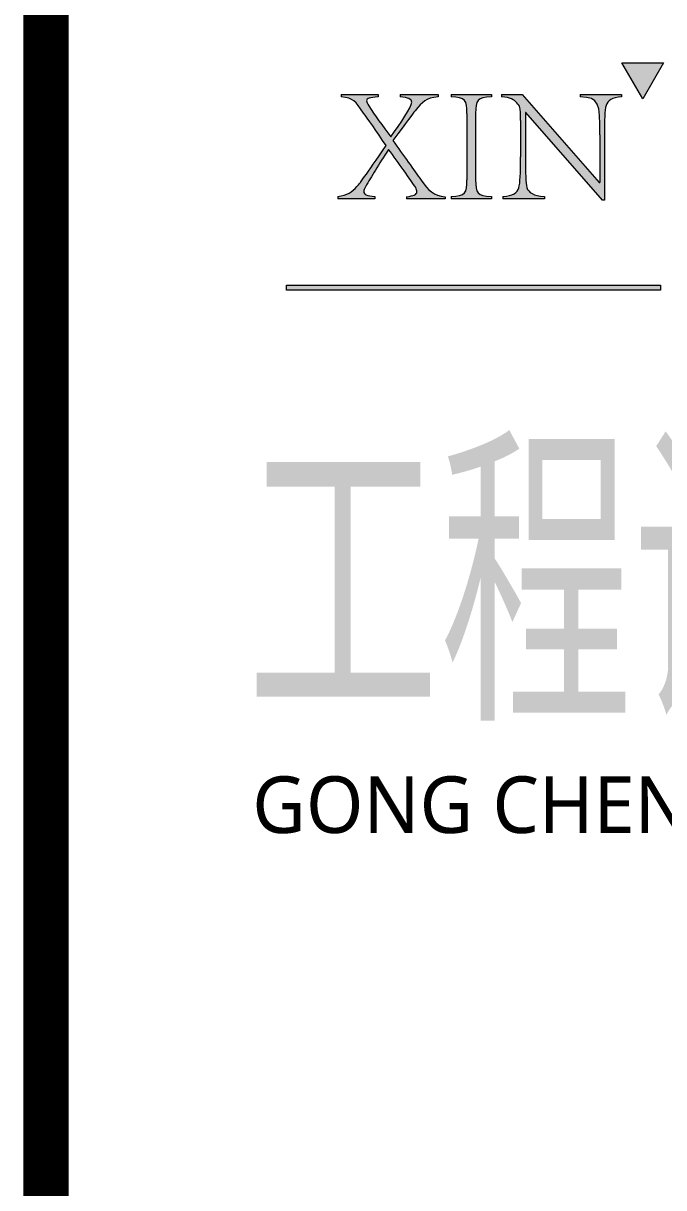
# Model space of a CAD drawing. Header units: inches. Extents: x -3272461 to -2504170, y 403793 to 1071042.
# Drawn here: x -2657881 to -2655844, y 834282 to 837985 of the extents above; entities that cross this region are included whole.
import ezdxf

# ---------------------------------------------------------------- set-up
doc = ezdxf.new("R2010")
doc.units = ezdxf.units.IN
doc.header["$LTSCALE"] = 1000
doc.header["$MEASUREMENT"] = 0
doc.layers.get('0').update_dxf_attribs({"lineweight": 18})
doc.layers.add('0-TK', color=4, linetype='Continuous', lineweight=18)
doc.layers.add('图层 1', color=7, linetype='Continuous', lineweight=18)
doc.styles.add('-黑体', font='', dxfattribs={"width": 0.7})
doc.styles.get('-黑体').set_extended_font_data('微软雅黑')

msp = doc.modelspace()

# ---------------------------------------------------------------- hatches: boundary and pattern name
for points in [[(-2655844.8, 837859.7), (-2655911.1, 837744.6), (-2655977.5, 837859.7)], [(-2657043.1, 837152.3), (-2655854.5, 837152.3), (-2655854.5, 837136.3), (-2657043.1, 837136.3)]]:
    msp.add_hatch(color=256).paths.add_polyline_path(points, flags=0)
h = msp.add_hatch(color=256)
edge = h.paths.add_edge_path(flags=0)
edge.add_spline(control_points=[(-2656355.3, 837426.7), (-2656355.3, 837426.7), (-2656355.3, 837434.1), (-2656355.3, 837434.1)], knot_values=[0, 0, 0, 0, 7.441406, 7.441406, 7.441406, 7.441406], weights=[1, 1, 1, 1], degree=3, periodic=0)
edge.add_spline(control_points=[(-2656355.3, 837434.1), (-2656324, 837436.2), (-2656309.1, 837446.9), (-2656304.9, 837461.7)], knot_values=[0, 0, 0, 0, 61.348864, 61.348864, 61.348864, 61.348864], weights=[1, 1, 1, 1], degree=3, periodic=0)
edge.add_spline(control_points=[(-2656304.9, 837461.7), (-2656300.7, 837477.7), (-2656299.1, 837506.9), (-2656299.1, 837560.5)], knot_values=[0, 0, 0, 0, 99.116821, 99.116821, 99.116821, 99.116821], weights=[1, 1, 1, 1], degree=3, periodic=0)
edge.add_spline(control_points=[(-2656299.1, 837560.5), (-2656299.1, 837560.5), (-2656299.1, 837675.7), (-2656299.1, 837675.7)], knot_values=[0, 0, 0, 0, 115.212606, 115.212606, 115.212606, 115.212606], weights=[1, 1, 1, 1], degree=3, periodic=0)
edge.add_spline(control_points=[(-2656299.1, 837675.7), (-2656299.1, 837722.9), (-2656301.7, 837720.3), (-2656311.3, 837732)], knot_values=[0, 0, 0, 0, 59.527943, 59.527943, 59.527943, 59.527943], weights=[1, 1, 1, 1], degree=3, periodic=0)
edge.add_spline(control_points=[(-2656311.3, 837732), (-2656320.3, 837742.6), (-2656331.4, 837748.4), (-2656359.6, 837751.6)], knot_values=[0, 0, 0, 0, 53.556612, 53.556612, 53.556612, 53.556612], weights=[1, 1, 1, 1], degree=3, periodic=0)
edge.add_spline(control_points=[(-2656359.6, 837751.6), (-2656359.6, 837751.6), (-2656359.6, 837759), (-2656359.6, 837759)], knot_values=[0, 0, 0, 0, 7.441406, 7.441406, 7.441406, 7.441406], weights=[1, 1, 1, 1], degree=3, periodic=0)
edge.add_spline(control_points=[(-2656359.6, 837759), (-2656359.6, 837759), (-2656294.3, 837759), (-2656294.3, 837759)], knot_values=[0, 0, 0, 0, 65.293172, 65.293172, 65.293172, 65.293172], weights=[1, 1, 1, 1], degree=3, periodic=0)
edge.add_spline(control_points=[(-2656294.3, 837759), (-2656294.3, 837759), (-2656049, 837478.7), (-2656049, 837478.7)], knot_values=[0, 0, 0, 0, 372.463837, 372.463837, 372.463837, 372.463837], weights=[1, 1, 1, 1], degree=3, periodic=0)
edge.add_spline(control_points=[(-2656049, 837478.7), (-2656049, 837478.7), (-2656047.4, 837478.7), (-2656047.4, 837478.7)], knot_values=[0, 0, 0, 0, 1.601969, 1.601969, 1.601969, 1.601969], weights=[1, 1, 1, 1], degree=3, periodic=0)
edge.add_spline(control_points=[(-2656047.4, 837478.7), (-2656047.4, 837478.7), (-2656047.4, 837630), (-2656047.4, 837630)], knot_values=[0, 0, 0, 0, 151.308594, 151.308594, 151.308594, 151.308594], weights=[1, 1, 1, 1], degree=3, periodic=0)
edge.add_spline(control_points=[(-2656047.4, 837630), (-2656047.4, 837733.5), (-2656047.9, 837747.4), (-2656110.1, 837751.6)], knot_values=[0, 0, 0, 0, 161.678425, 161.678425, 161.678425, 161.678425], weights=[1, 1, 1, 1], degree=3, periodic=0)
edge.add_spline(control_points=[(-2656110.1, 837751.6), (-2656110.1, 837751.6), (-2656110.1, 837759), (-2656110.1, 837759)], knot_values=[0, 0, 0, 0, 7.441406, 7.441406, 7.441406, 7.441406], weights=[1, 1, 1, 1], degree=3, periodic=0)
edge.add_spline(control_points=[(-2656110.1, 837759), (-2656110.1, 837759), (-2655978.4, 837759), (-2655978.4, 837759)], knot_values=[0, 0, 0, 0, 131.645711, 131.645711, 131.645711, 131.645711], weights=[1, 1, 1, 1], degree=3, periodic=0)
edge.add_spline(control_points=[(-2655978.4, 837759), (-2655978.4, 837759), (-2655978.4, 837751.6), (-2655978.4, 837751.6)], knot_values=[0, 0, 0, 0, 7.441406, 7.441406, 7.441406, 7.441406], weights=[1, 1, 1, 1], degree=3, periodic=0)
edge.add_spline(control_points=[(-2655978.4, 837751.6), (-2656009.2, 837748.9), (-2656022.5, 837738.9), (-2656027.2, 837723.5)], knot_values=[0, 0, 0, 0, 60.154633, 60.154633, 60.154633, 60.154633], weights=[1, 1, 1, 1], degree=3, periodic=0)
edge.add_spline(control_points=[(-2656027.2, 837723.5), (-2656032, 837707), (-2656032.6, 837679.9), (-2656032.6, 837630)], knot_values=[0, 0, 0, 0, 93.804687, 93.804687, 93.804687, 93.804687], weights=[1, 1, 1, 1], degree=3, periodic=0)
edge.add_spline(control_points=[(-2656032.6, 837630), (-2656032.6, 837630), (-2656032.6, 837423), (-2656032.6, 837423)], knot_values=[0, 0, 0, 0, 207.067464, 207.067464, 207.067464, 207.067464], weights=[1, 1, 1, 1], degree=3, periodic=0)
edge.add_spline(control_points=[(-2656032.6, 837423), (-2656032.6, 837423), (-2656038.4, 837423), (-2656038.4, 837423)], knot_values=[0, 0, 0, 0, 5.839437, 5.839437, 5.839437, 5.839437], weights=[1, 1, 1, 1], degree=3, periodic=0)
edge.add_spline(control_points=[(-2656038.4, 837423), (-2656038.4, 837423), (-2656283.1, 837701.7), (-2656283.1, 837701.7)], knot_values=[0, 0, 0, 0, 370.937923, 370.937923, 370.937923, 370.937923], weights=[1, 1, 1, 1], degree=3, periodic=0)
edge.add_spline(control_points=[(-2656283.1, 837701.7), (-2656283.1, 837701.7), (-2656284.2, 837701.7), (-2656284.2, 837701.7)], knot_values=[0, 0, 0, 0, 1.059367, 1.059367, 1.059367, 1.059367], weights=[1, 1, 1, 1], degree=3, periodic=0)
edge.add_spline(control_points=[(-2656284.2, 837701.7), (-2656284.2, 837701.7), (-2656284.2, 837560.5), (-2656284.2, 837560.5)], knot_values=[0, 0, 0, 0, 141.231689, 141.231689, 141.231689, 141.231689], weights=[1, 1, 1, 1], degree=3, periodic=0)
edge.add_spline(control_points=[(-2656284.2, 837560.5), (-2656283.7, 837506.9), (-2656283.1, 837477.7), (-2656279.4, 837462.8)], knot_values=[0, 0, 0, 0, 97.919192, 97.919192, 97.919192, 97.919192], weights=[1, 1, 1, 1], degree=3, periodic=0)
edge.add_spline(control_points=[(-2656279.4, 837462.8), (-2656274.6, 837446.3), (-2656258.7, 837436.8), (-2656223.2, 837434.1)], knot_values=[0, 0, 0, 0, 67.378468, 67.378468, 67.378468, 67.378468], weights=[1, 1, 1, 1], degree=3, periodic=0)
edge.add_spline(control_points=[(-2656223.2, 837434.1), (-2656223.2, 837434.1), (-2656223.2, 837426.7), (-2656223.2, 837426.7)], knot_values=[0, 0, 0, 0, 7.441406, 7.441406, 7.441406, 7.441406], weights=[1, 1, 1, 1], degree=3, periodic=0)
edge.add_spline(control_points=[(-2656223.2, 837426.7), (-2656223.2, 837426.7), (-2656355.3, 837426.7), (-2656355.3, 837426.7)], knot_values=[0, 0, 0, 0, 132.188314, 132.188314, 132.188314, 132.188314], weights=[1, 1, 1, 1], degree=3, periodic=0)
edge = h.paths.add_edge_path(flags=0)
edge.add_spline(control_points=[(-2656520.4, 837426.7), (-2656520.4, 837426.7), (-2656520.4, 837434.1), (-2656520.4, 837434.1)], knot_values=[0, 0, 0, 0, 7.441406, 7.441406, 7.441406, 7.441406], weights=[1, 1, 1, 1], degree=3, periodic=0)
edge.add_spline(control_points=[(-2656520.4, 837434.1), (-2656474.2, 837436.2), (-2656470, 837445.3), (-2656470, 837487.2)], knot_values=[0, 0, 0, 0, 88.239798, 88.239798, 88.239798, 88.239798], weights=[1, 1, 1, 1], degree=3, periodic=0)
edge.add_spline(control_points=[(-2656470, 837487.2), (-2656470, 837487.2), (-2656470, 837698.5), (-2656470, 837698.5)], knot_values=[0, 0, 0, 0, 211.279093, 211.279093, 211.279093, 211.279093], weights=[1, 1, 1, 1], degree=3, periodic=0)
edge.add_spline(control_points=[(-2656470, 837698.5), (-2656470, 837739.9), (-2656474.2, 837748.9), (-2656520.4, 837751.6)], knot_values=[0, 0, 0, 0, 87.923984, 87.923984, 87.923984, 87.923984], weights=[1, 1, 1, 1], degree=3, periodic=0)
edge.add_spline(control_points=[(-2656520.4, 837751.6), (-2656520.4, 837751.6), (-2656520.4, 837759), (-2656520.4, 837759)], knot_values=[0, 0, 0, 0, 7.441406, 7.441406, 7.441406, 7.441406], weights=[1, 1, 1, 1], degree=3, periodic=0)
edge.add_spline(control_points=[(-2656520.4, 837759), (-2656520.4, 837759), (-2656392, 837759), (-2656392, 837759)], knot_values=[0, 0, 0, 0, 128.467611, 128.467611, 128.467611, 128.467611], weights=[1, 1, 1, 1], degree=3, periodic=0)
edge.add_spline(control_points=[(-2656392, 837759), (-2656392, 837759), (-2656392, 837751.6), (-2656392, 837751.6)], knot_values=[0, 0, 0, 0, 7.441406, 7.441406, 7.441406, 7.441406], weights=[1, 1, 1, 1], degree=3, periodic=0)
edge.add_spline(control_points=[(-2656392, 837751.6), (-2656437.6, 837748.9), (-2656442.4, 837739.9), (-2656442.4, 837698.5)], knot_values=[0, 0, 0, 0, 87.776928, 87.776928, 87.776928, 87.776928], weights=[1, 1, 1, 1], degree=3, periodic=0)
edge.add_spline(control_points=[(-2656442.4, 837698.5), (-2656442.4, 837698.5), (-2656442.4, 837487.2), (-2656442.4, 837487.2)], knot_values=[0, 0, 0, 0, 211.279093, 211.279093, 211.279093, 211.279093], weights=[1, 1, 1, 1], degree=3, periodic=0)
edge.add_spline(control_points=[(-2656442.4, 837487.2), (-2656442.4, 837445.3), (-2656437.6, 837436.2), (-2656392, 837434.1)], knot_values=[0, 0, 0, 0, 88.092225, 88.092225, 88.092225, 88.092225], weights=[1, 1, 1, 1], degree=3, periodic=0)
edge.add_spline(control_points=[(-2656392, 837434.1), (-2656392, 837434.1), (-2656392, 837426.7), (-2656392, 837426.7)], knot_values=[0, 0, 0, 0, 7.441406, 7.441406, 7.441406, 7.441406], weights=[1, 1, 1, 1], degree=3, periodic=0)
edge.add_spline(control_points=[(-2656392, 837426.7), (-2656392, 837426.7), (-2656520.4, 837426.7), (-2656520.4, 837426.7)], knot_values=[0, 0, 0, 0, 128.467611, 128.467611, 128.467611, 128.467611], weights=[1, 1, 1, 1], degree=3, periodic=0)
edge = h.paths.add_edge_path(flags=0)
edge.add_spline(control_points=[(-2656870.2, 837751.6), (-2656870.2, 837751.6), (-2656870.2, 837759), (-2656870.2, 837759)], knot_values=[0, 0, 0, 0, 7.441406, 7.441406, 7.441406, 7.441406], weights=[1, 1, 1, 1], degree=3, periodic=0)
edge.add_spline(control_points=[(-2656870.2, 837759), (-2656870.2, 837759), (-2656752.3, 837759), (-2656752.3, 837759)], knot_values=[0, 0, 0, 0, 117.873942, 117.873942, 117.873942, 117.873942], weights=[1, 1, 1, 1], degree=3, periodic=0)
edge.add_spline(control_points=[(-2656752.3, 837759), (-2656752.3, 837759), (-2656752.3, 837751.6), (-2656752.3, 837751.6)], knot_values=[0, 0, 0, 0, 7.441406, 7.441406, 7.441406, 7.441406], weights=[1, 1, 1, 1], degree=3, periodic=0)
edge.add_spline(control_points=[(-2656752.3, 837751.6), (-2656778.9, 837748.9), (-2656789, 837746.3), (-2656789, 837738.9), (-2656789, 837735.1), (-2656786.3, 837729.8), (-2656781.5, 837722.9)], knot_values=[0, 0, 0, 0, 29.533034, 29.533034, 29.533034, 59.066067, 59.066067, 59.066067, 59.066067], weights=[1, 1, 1, 1, 1, 1, 1], degree=3, periodic=0)
edge.add_spline(control_points=[(-2656781.5, 837722.9), (-2656763, 837692.7), (-2656738, 837659.2), (-2656712, 837623.7)], knot_values=[0, 0, 0, 0, 121.232205, 121.232205, 121.232205, 121.232205], weights=[1, 1, 1, 1], degree=3, periodic=0)
edge.add_spline(control_points=[(-2656712, 837623.7), (-2656680.7, 837667.7), (-2656645.6, 837718.1), (-2656645.6, 837734.1), (-2656645.6, 837744.2), (-2656656.3, 837748.4), (-2656682.3, 837751.6)], knot_values=[0, 0, 0, 0, 86.780348, 86.780348, 86.780348, 173.560696, 173.560696, 173.560696, 173.560696], weights=[1, 1, 1, 1, 1, 1, 1], degree=3, periodic=0)
edge.add_spline(control_points=[(-2656682.3, 837751.6), (-2656682.3, 837751.6), (-2656682.3, 837759), (-2656682.3, 837759)], knot_values=[0, 0, 0, 0, 7.441406, 7.441406, 7.441406, 7.441406], weights=[1, 1, 1, 1], degree=3, periodic=0)
edge.add_spline(control_points=[(-2656682.3, 837759), (-2656682.3, 837759), (-2656561.2, 837759), (-2656561.2, 837759)], knot_values=[0, 0, 0, 0, 121.026204, 121.026204, 121.026204, 121.026204], weights=[1, 1, 1, 1], degree=3, periodic=0)
edge.add_spline(control_points=[(-2656561.2, 837759), (-2656561.2, 837759), (-2656561.2, 837751.6), (-2656561.2, 837751.6)], knot_values=[0, 0, 0, 0, 7.441406, 7.441406, 7.441406, 7.441406], weights=[1, 1, 1, 1], degree=3, periodic=0)
edge.add_spline(control_points=[(-2656561.2, 837751.6), (-2656602.1, 837746.8), (-2656610.6, 837736.2), (-2656635, 837706.5)], knot_values=[0, 0, 0, 0, 89.969743, 89.969743, 89.969743, 89.969743], weights=[1, 1, 1, 1], degree=3, periodic=0)
edge.add_spline(control_points=[(-2656635, 837706.5), (-2656642.5, 837696.9), (-2656660, 837674.1), (-2656705.1, 837612)], knot_values=[0, 0, 0, 0, 117.621334, 117.621334, 117.621334, 117.621334], weights=[1, 1, 1, 1], degree=3, periodic=0)
edge.add_spline(control_points=[(-2656705.1, 837612), (-2656672.7, 837565.8), (-2656638.2, 837517.5), (-2656615.4, 837486.2)], knot_values=[0, 0, 0, 0, 154.55378, 154.55378, 154.55378, 154.55378], weights=[1, 1, 1, 1], degree=3, periodic=0)
edge.add_spline(control_points=[(-2656615.4, 837486.2), (-2656591.5, 837452.2), (-2656576.6, 837437.3), (-2656538.9, 837433.6)], knot_values=[0, 0, 0, 0, 96.776453, 96.776453, 96.776453, 96.776453], weights=[1, 1, 1, 1], degree=3, periodic=0)
edge.add_spline(control_points=[(-2656538.9, 837433.6), (-2656538.9, 837433.6), (-2656538.9, 837426.7), (-2656538.9, 837426.7)], knot_values=[0, 0, 0, 0, 6.924642, 6.924642, 6.924642, 6.924642], weights=[1, 1, 1, 1], degree=3, periodic=0)
edge.add_spline(control_points=[(-2656538.9, 837426.7), (-2656538.9, 837426.7), (-2656661.6, 837426.7), (-2656661.6, 837426.7)], knot_values=[0, 0, 0, 0, 122.628174, 122.628174, 122.628174, 122.628174], weights=[1, 1, 1, 1], degree=3, periodic=0)
edge.add_spline(control_points=[(-2656661.6, 837426.7), (-2656661.6, 837426.7), (-2656661.6, 837433.6), (-2656661.6, 837433.6)], knot_values=[0, 0, 0, 0, 6.924642, 6.924642, 6.924642, 6.924642], weights=[1, 1, 1, 1], degree=3, periodic=0)
edge.add_spline(control_points=[(-2656661.6, 837433.6), (-2656640.3, 837436.2), (-2656628.7, 837440), (-2656628.7, 837449.5), (-2656628.7, 837453.2), (-2656630.3, 837457), (-2656632.9, 837462.3)], knot_values=[0, 0, 0, 0, 26.534513, 26.534513, 26.534513, 53.069027, 53.069027, 53.069027, 53.069027], weights=[1, 1, 1, 1, 1, 1, 1], degree=3, periodic=0)
edge.add_spline(control_points=[(-2656632.9, 837462.3), (-2656647.8, 837485.6), (-2656688.1, 837542.4), (-2656718.9, 837583.8)], knot_values=[0, 0, 0, 0, 148.941001, 148.941001, 148.941001, 148.941001], weights=[1, 1, 1, 1], degree=3, periodic=0)
edge.add_spline(control_points=[(-2656718.9, 837583.8), (-2656751.3, 837535.5), (-2656773.6, 837497.3), (-2656792.7, 837464.9)], knot_values=[0, 0, 0, 0, 139.967761, 139.967761, 139.967761, 139.967761], weights=[1, 1, 1, 1], degree=3, periodic=0)
edge.add_spline(control_points=[(-2656792.7, 837464.9), (-2656795.9, 837458.6), (-2656798, 837453.8), (-2656798, 837450), (-2656798, 837440.5), (-2656787.9, 837436.2), (-2656763, 837434.1)], knot_values=[0, 0, 0, 0, 28.89822, 28.89822, 28.89822, 57.796439, 57.796439, 57.796439, 57.796439], weights=[1, 1, 1, 1, 1, 1, 1], degree=3, periodic=0)
edge.add_spline(control_points=[(-2656763, 837434.1), (-2656763, 837434.1), (-2656763, 837426.7), (-2656763, 837426.7)], knot_values=[0, 0, 0, 0, 7.441406, 7.441406, 7.441406, 7.441406], weights=[1, 1, 1, 1], degree=3, periodic=0)
edge.add_spline(control_points=[(-2656763, 837426.7), (-2656763, 837426.7), (-2656880.8, 837426.7), (-2656880.8, 837426.7)], knot_values=[0, 0, 0, 0, 117.873942, 117.873942, 117.873942, 117.873942], weights=[1, 1, 1, 1], degree=3, periodic=0)
edge.add_spline(control_points=[(-2656880.8, 837426.7), (-2656880.8, 837426.7), (-2656880.8, 837434.1), (-2656880.8, 837434.1)], knot_values=[0, 0, 0, 0, 7.441406, 7.441406, 7.441406, 7.441406], weights=[1, 1, 1, 1], degree=3, periodic=0)
edge.add_spline(control_points=[(-2656880.8, 837434.1), (-2656849.5, 837437.8), (-2656835.7, 837448.5), (-2656819.8, 837466)], knot_values=[0, 0, 0, 0, 70.794263, 70.794263, 70.794263, 70.794263], weights=[1, 1, 1, 1], degree=3, periodic=0)
edge.add_spline(control_points=[(-2656819.8, 837466), (-2656814.5, 837470.2), (-2656791.1, 837502.1), (-2656726.9, 837596)], knot_values=[0, 0, 0, 0, 159.934181, 159.934181, 159.934181, 159.934181], weights=[1, 1, 1, 1], degree=3, periodic=0)
edge.add_spline(control_points=[(-2656726.9, 837596), (-2656757.1, 837640.6), (-2656786.3, 837683.6), (-2656799.1, 837699.6)], knot_values=[0, 0, 0, 0, 126.234775, 126.234775, 126.234775, 126.234775], weights=[1, 1, 1, 1], degree=3, periodic=0)
edge.add_spline(control_points=[(-2656799.1, 837699.6), (-2656825.6, 837737.8), (-2656829.3, 837746.8), (-2656870.2, 837751.6)], knot_values=[0, 0, 0, 0, 92.849059, 92.849059, 92.849059, 92.849059], weights=[1, 1, 1, 1], degree=3, periodic=0)

# ---------------------------------------------------------------- linework, layer by layer
for p, q in [((-2655911.1, 837744.6), (-2655977.5, 837859.7)), ((-2655977.5, 837859.7), (-2655844.8, 837859.7)), ((-2655844.8, 837859.7), (-2655911.1, 837744.6)), ((-2656870.2, 837759), (-2656870.2, 837751.6)), ((-2656752.3, 837759), (-2656752.3, 837751.6)), ((-2656682.3, 837759), (-2656682.3, 837751.6)), ((-2656561.2, 837759), (-2656561.2, 837751.6)), ((-2656520.4, 837759), (-2656520.4, 837751.6)), ((-2656392, 837759), (-2656392, 837751.6)), ((-2656359.6, 837759), (-2656359.6, 837751.6)), ((-2656110.1, 837759), (-2656110.1, 837751.6)), ((-2655978.4, 837759), (-2655978.4, 837751.6)), ((-2656470, 837698.5), (-2656470, 837487.2)), ((-2656442.4, 837698.5), (-2656442.4, 837487.2)), ((-2656284.2, 837701.7), (-2656284.2, 837560.5)), ((-2656299.1, 837675.7), (-2656299.1, 837560.5)), ((-2656047.4, 837630), (-2656047.4, 837478.7)), ((-2656032.6, 837630), (-2656032.6, 837423)), ((-2656880.8, 837434.1), (-2656880.8, 837426.7)), ((-2656763, 837434.1), (-2656763, 837426.7)), ((-2656661.6, 837433.6), (-2656661.6, 837426.7)), ((-2656538.9, 837433.6), (-2656538.9, 837426.7)), ((-2656520.4, 837434.1), (-2656520.4, 837426.7)), ((-2656392, 837434.1), (-2656392, 837426.7)), ((-2656355.3, 837434.1), (-2656355.3, 837426.7)), ((-2656223.2, 837434.1), (-2656223.2, 837426.7))]:
    msp.add_line(p, q)
at = {"lineweight": 0}
for p, q in [((-2657043.1, 837152.3), (-2655854.5, 837152.3)), ((-2655854.5, 837136.3), (-2657043.1, 837136.3)), ((-2655854.5, 837152.3), (-2655854.5, 837136.3))]:
    msp.add_line(p, q, dxfattribs=at)
for points in [[(-2656870.2, 837759), (-2656870.2, 837759), (-2656752.3, 837759), (-2656752.3, 837759)], [(-2656682.3, 837759), (-2656682.3, 837759), (-2656561.2, 837759), (-2656561.2, 837759)], [(-2656520.4, 837759), (-2656520.4, 837759), (-2656392, 837759), (-2656392, 837759)], [(-2656359.6, 837759), (-2656359.6, 837759), (-2656294.3, 837759), (-2656294.3, 837759)], [(-2656294.3, 837759), (-2656294.3, 837759), (-2656049, 837478.7), (-2656049, 837478.7)], [(-2656110.1, 837759), (-2656110.1, 837759), (-2655978.4, 837759), (-2655978.4, 837759)], [(-2656799.1, 837699.6), (-2656825.6, 837737.8), (-2656829.3, 837746.8), (-2656870.2, 837751.6)], [(-2656781.5, 837722.9), (-2656763, 837692.7), (-2656738, 837659.2), (-2656712, 837623.7)], [(-2656561.2, 837751.6), (-2656602.1, 837746.8), (-2656610.6, 837736.2), (-2656635, 837706.5)], [(-2656470, 837698.5), (-2656470, 837739.9), (-2656474.2, 837748.9), (-2656520.4, 837751.6)], [(-2656392, 837751.6), (-2656437.6, 837748.9), (-2656442.4, 837739.9), (-2656442.4, 837698.5)], [(-2656311.3, 837732), (-2656320.3, 837742.6), (-2656331.4, 837748.4), (-2656359.6, 837751.6)], [(-2656299.1, 837675.7), (-2656299.1, 837722.9), (-2656301.7, 837720.3), (-2656311.3, 837732)], [(-2656047.4, 837630), (-2656047.4, 837733.5), (-2656047.9, 837747.4), (-2656110.1, 837751.6)], [(-2656027.2, 837723.5), (-2656032, 837707), (-2656032.6, 837679.9), (-2656032.6, 837630)], [(-2655978.4, 837751.6), (-2656009.2, 837748.9), (-2656022.5, 837738.9), (-2656027.2, 837723.5)], [(-2656726.9, 837596), (-2656757.1, 837640.6), (-2656786.3, 837683.6), (-2656799.1, 837699.6)], [(-2656635, 837706.5), (-2656642.5, 837696.9), (-2656660, 837674.1), (-2656705.1, 837612)], [(-2656038.4, 837423), (-2656038.4, 837423), (-2656283.1, 837701.7), (-2656283.1, 837701.7)], [(-2656283.1, 837701.7), (-2656283.1, 837701.7), (-2656284.2, 837701.7), (-2656284.2, 837701.7)], [(-2656705.1, 837612), (-2656672.7, 837565.8), (-2656638.2, 837517.5), (-2656615.4, 837486.2)], [(-2656819.8, 837466), (-2656814.5, 837470.2), (-2656791.1, 837502.1), (-2656726.9, 837596)], [(-2656718.9, 837583.8), (-2656751.3, 837535.5), (-2656773.6, 837497.3), (-2656792.7, 837464.9)], [(-2656632.9, 837462.3), (-2656647.8, 837485.6), (-2656688.1, 837542.4), (-2656718.9, 837583.8)], [(-2656304.9, 837461.7), (-2656300.7, 837477.7), (-2656299.1, 837506.9), (-2656299.1, 837560.5)], [(-2656284.2, 837560.5), (-2656283.7, 837506.9), (-2656283.1, 837477.7), (-2656279.4, 837462.8)], [(-2656880.8, 837434.1), (-2656849.5, 837437.8), (-2656835.7, 837448.5), (-2656819.8, 837466)], [(-2656615.4, 837486.2), (-2656591.5, 837452.2), (-2656576.6, 837437.3), (-2656538.9, 837433.6)], [(-2656520.4, 837434.1), (-2656474.2, 837436.2), (-2656470, 837445.3), (-2656470, 837487.2)], [(-2656442.4, 837487.2), (-2656442.4, 837445.3), (-2656437.6, 837436.2), (-2656392, 837434.1)], [(-2656279.4, 837462.8), (-2656274.6, 837446.3), (-2656258.7, 837436.8), (-2656223.2, 837434.1)], [(-2656049, 837478.7), (-2656049, 837478.7), (-2656047.4, 837478.7), (-2656047.4, 837478.7)], [(-2656763, 837426.7), (-2656763, 837426.7), (-2656880.8, 837426.7), (-2656880.8, 837426.7)], [(-2656538.9, 837426.7), (-2656538.9, 837426.7), (-2656661.6, 837426.7), (-2656661.6, 837426.7)], [(-2656392, 837426.7), (-2656392, 837426.7), (-2656520.4, 837426.7), (-2656520.4, 837426.7)], [(-2656223.2, 837426.7), (-2656223.2, 837426.7), (-2656355.3, 837426.7), (-2656355.3, 837426.7)], [(-2656355.3, 837434.1), (-2656324, 837436.2), (-2656309.1, 837446.9), (-2656304.9, 837461.7)], [(-2656032.6, 837423), (-2656032.6, 837423), (-2656038.4, 837423), (-2656038.4, 837423)]]:
    msp.add_open_spline(points, degree=3)
for points, knots in [([(-2656752.3, 837751.6), (-2656778.9, 837748.9), (-2656789, 837746.3), (-2656789, 837738.9), (-2656789, 837735.1), (-2656786.3, 837729.8), (-2656781.5, 837722.9)], [0, 0, 0, 0, 29.024318, 29.024318, 29.024318, 58.048635, 58.048635, 58.048635, 58.048635]), ([(-2656712, 837623.7), (-2656680.7, 837667.7), (-2656645.6, 837718.1), (-2656645.6, 837734.1), (-2656645.6, 837744.2), (-2656656.3, 837748.4), (-2656682.3, 837751.6)], [0, 0, 0, 0, 86.071584, 86.071584, 86.071584, 172.143168, 172.143168, 172.143168, 172.143168]), ([(-2656792.7, 837464.9), (-2656795.9, 837458.6), (-2656798, 837453.8), (-2656798, 837450), (-2656798, 837440.5), (-2656787.9, 837436.2), (-2656763, 837434.1)], [0, 0, 0, 0, 28.371686, 28.371686, 28.371686, 56.743372, 56.743372, 56.743372, 56.743372]), ([(-2656661.6, 837433.6), (-2656640.3, 837436.2), (-2656628.7, 837440), (-2656628.7, 837449.5), (-2656628.7, 837453.2), (-2656630.3, 837457), (-2656632.9, 837462.3)], [0, 0, 0, 0, 26.031663, 26.031663, 26.031663, 52.063326, 52.063326, 52.063326, 52.063326])]:
    msp.add_open_spline(points, degree=3, knots=knots)
at = {"layer": '0-TK'}
msp.add_lwpolyline([(-2657808.5, 785630.6, 144, 144, 0), (-2657808.5, 845630.6, 144, 144, 0)], format="xyseb", dxfattribs=at)
at = {"layer": '图层 1', "lineweight": 0}
msp.add_line((-2657043.1, 837136.3), (-2657043.1, 837152.3), dxfattribs=at)

# ---------------------------------------------------------------- texts
at = {"style": '-黑体', "width": 0.6}
msp.add_text('工程设计有限公司', height=750, dxfattribs=at).set_placement((-2657170.6, 835846.4))
at = {"insert": (-2657213.5, 835362), "char_height": 180, "width": 7219.855, "attachment_point": 7, "style": '-黑体'}
msp.add_mtext('{\\W1; GONG CHENG SHE JI YOU XIAN GONG SI }', dxfattribs=at)

doc.saveas('drawing.dxf')
